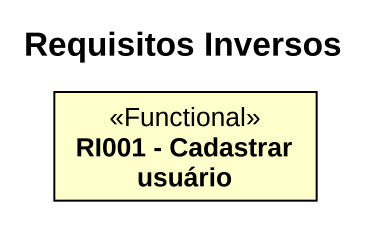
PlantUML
@startuml
title Requisitos Inversos
hide circle
hide empty members
class "RI001 - Cadastrar usuário" as RI001_Cadastrar_usuário <<Functional>>
@enduml
